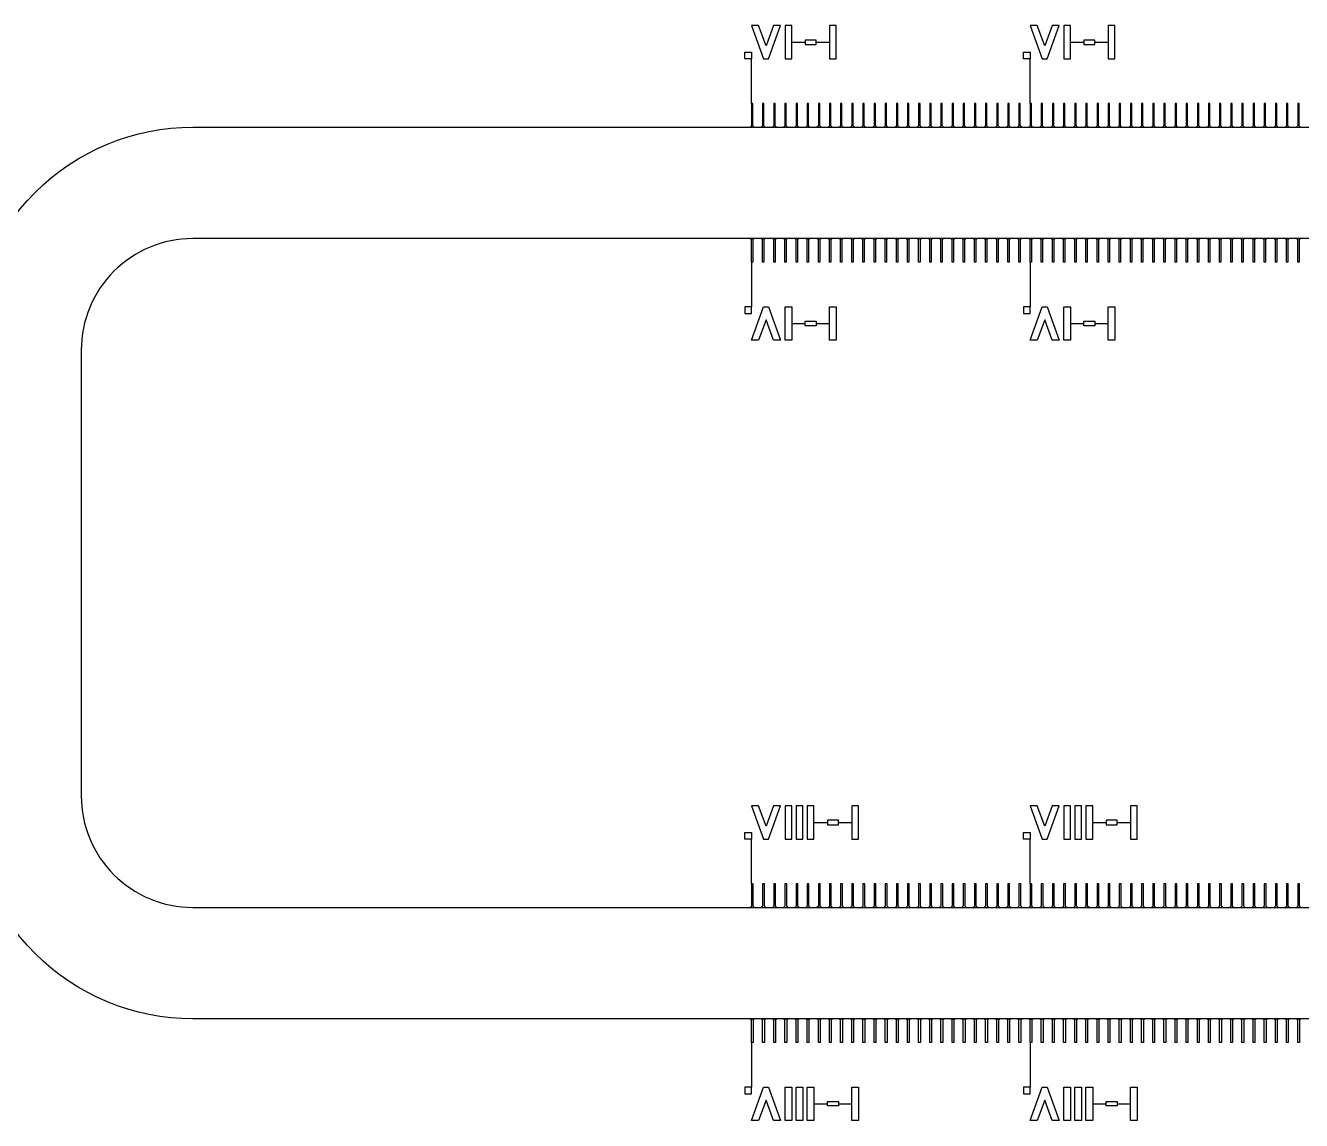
# Model space of a CAD drawing. Extents: x 135699 to 160699, y 112501 to 137501.
# Drawn here: x 145874 to 146446, y 124756 to 125247 of the extents above; entities that cross this region are included whole.
import ezdxf

# ---------------------------------------------------------------- set-up
doc = ezdxf.new("R2010")
doc.units = 13
doc.layers.add('0.6', color=7, linetype='Continuous', true_color=0x00f000)
doc.layers.add('Write', color=7, linetype='Continuous', true_color=0x839eaa)
doc.layers.add('0.8', color=30, linetype='Continuous')
doc.layers.add('Main', color=140, linetype='Continuous')

msp = doc.modelspace()

# ---------------------------------------------------------------- linework, layer by layer
for p, q in [((146217.73, 125239.41), (146223.73, 125239.41)), ((146228.73, 125239.41), (146234.73, 125239.41)), ((146342.73, 125239.41), (146348.73, 125239.41)), ((146353.73, 125239.41), (146359.73, 125239.41)), ((146199.68, 125211.91), (146199.68, 125231.91)), ((146324.68, 125211.91), (146324.68, 125231.91)), ((146199.68, 125140.71), (146199.68, 125120.71)), ((146324.68, 125140.71), (146324.68, 125120.71)), ((146217.73, 125113.21), (146223.73, 125113.21)), ((146228.73, 125113.21), (146234.73, 125113.21)), ((146342.73, 125113.21), (146348.73, 125113.21)), ((146353.73, 125113.21), (146359.73, 125113.21)), ((146227.73, 124889.41), (146233.73, 124889.41)), ((146238.73, 124889.41), (146244.73, 124889.41)), ((146352.73, 124889.41), (146358.73, 124889.41)), ((146363.73, 124889.41), (146369.73, 124889.41)), ((146199.68, 124861.91), (146199.68, 124881.91)), ((146324.68, 124861.91), (146324.68, 124881.91)), ((146199.68, 124790.71), (146199.68, 124770.71)), ((146324.68, 124790.71), (146324.68, 124770.71)), ((146227.73, 124763.21), (146233.73, 124763.21)), ((146238.73, 124763.21), (146244.73, 124763.21)), ((146352.73, 124763.21), (146358.73, 124763.21)), ((146363.73, 124763.21), (146369.73, 124763.21))]:
    msp.add_line(p, q)
at = {"layer": '0.6'}
for points in [[(146200.88, 125201.31), (146200.28, 125201.91), (146200.28, 125211.91), (146199.68, 125211.91), (146199.68, 125201.91), (146199.08, 125201.31)], [(146205.88, 125201.31), (146205.28, 125201.91), (146205.28, 125211.91), (146204.68, 125211.91), (146204.68, 125201.91), (146204.08, 125201.31)], [(146210.88, 125201.31), (146210.28, 125201.91), (146210.28, 125211.91), (146209.68, 125211.91), (146209.68, 125201.91), (146209.08, 125201.31)], [(146215.88, 125201.31), (146215.28, 125201.91), (146215.28, 125211.91), (146214.68, 125211.91), (146214.68, 125201.91), (146214.08, 125201.31)], [(146220.88, 125201.31), (146220.28, 125201.91), (146220.28, 125211.91), (146219.68, 125211.91), (146219.68, 125201.91), (146219.08, 125201.31)], [(146225.88, 125201.31), (146225.28, 125201.91), (146225.28, 125211.91), (146224.68, 125211.91), (146224.68, 125201.91), (146224.08, 125201.31)], [(146230.88, 125201.31), (146230.28, 125201.91), (146230.28, 125211.91), (146229.68, 125211.91), (146229.68, 125201.91), (146229.08, 125201.31)], [(146235.88, 125201.31), (146235.28, 125201.91), (146235.28, 125211.91), (146234.68, 125211.91), (146234.68, 125201.91), (146234.08, 125201.31)], [(146240.88, 125201.31), (146240.28, 125201.91), (146240.28, 125211.91), (146239.68, 125211.91), (146239.68, 125201.91), (146239.08, 125201.31)], [(146245.88, 125201.31), (146245.28, 125201.91), (146245.28, 125211.91), (146244.68, 125211.91), (146244.68, 125201.91), (146244.08, 125201.31)], [(146250.88, 125201.31), (146250.28, 125201.91), (146250.28, 125211.91), (146249.68, 125211.91), (146249.68, 125201.91), (146249.08, 125201.31)], [(146255.88, 125201.31), (146255.28, 125201.91), (146255.28, 125211.91), (146254.68, 125211.91), (146254.68, 125201.91), (146254.08, 125201.31)], [(146260.88, 125201.31), (146260.28, 125201.91), (146260.28, 125211.91), (146259.68, 125211.91), (146259.68, 125201.91), (146259.08, 125201.31)], [(146265.88, 125201.31), (146265.28, 125201.91), (146265.28, 125211.91), (146264.68, 125211.91), (146264.68, 125201.91), (146264.08, 125201.31)], [(146270.88, 125201.31), (146270.28, 125201.91), (146270.28, 125211.91), (146269.68, 125211.91), (146269.68, 125201.91), (146269.08, 125201.31)], [(146275.88, 125201.31), (146275.28, 125201.91), (146275.28, 125211.91), (146274.68, 125211.91), (146274.68, 125201.91), (146274.08, 125201.31)], [(146280.88, 125201.31), (146280.28, 125201.91), (146280.28, 125211.91), (146279.68, 125211.91), (146279.68, 125201.91), (146279.08, 125201.31)], [(146285.88, 125201.31), (146285.28, 125201.91), (146285.28, 125211.91), (146284.68, 125211.91), (146284.68, 125201.91), (146284.08, 125201.31)], [(146290.88, 125201.31), (146290.28, 125201.91), (146290.28, 125211.91), (146289.68, 125211.91), (146289.68, 125201.91), (146289.08, 125201.31)], [(146295.88, 125201.31), (146295.28, 125201.91), (146295.28, 125211.91), (146294.68, 125211.91), (146294.68, 125201.91), (146294.08, 125201.31)], [(146300.88, 125201.31), (146300.28, 125201.91), (146300.28, 125211.91), (146299.68, 125211.91), (146299.68, 125201.91), (146299.08, 125201.31)], [(146305.88, 125201.31), (146305.28, 125201.91), (146305.28, 125211.91), (146304.68, 125211.91), (146304.68, 125201.91), (146304.08, 125201.31)], [(146310.88, 125201.31), (146310.28, 125201.91), (146310.28, 125211.91), (146309.68, 125211.91), (146309.68, 125201.91), (146309.08, 125201.31)], [(146315.88, 125201.31), (146315.28, 125201.91), (146315.28, 125211.91), (146314.68, 125211.91), (146314.68, 125201.91), (146314.08, 125201.31)], [(146320.88, 125201.31), (146320.28, 125201.91), (146320.28, 125211.91), (146319.68, 125211.91), (146319.68, 125201.91), (146319.08, 125201.31)], [(146325.88, 125201.31), (146325.28, 125201.91), (146325.28, 125211.91), (146324.68, 125211.91), (146324.68, 125201.91), (146324.08, 125201.31)], [(146330.88, 125201.31), (146330.28, 125201.91), (146330.28, 125211.91), (146329.68, 125211.91), (146329.68, 125201.91), (146329.08, 125201.31)], [(146335.88, 125201.31), (146335.28, 125201.91), (146335.28, 125211.91), (146334.68, 125211.91), (146334.68, 125201.91), (146334.08, 125201.31)], [(146340.88, 125201.31), (146340.28, 125201.91), (146340.28, 125211.91), (146339.68, 125211.91), (146339.68, 125201.91), (146339.08, 125201.31)], [(146345.88, 125201.31), (146345.28, 125201.91), (146345.28, 125211.91), (146344.68, 125211.91), (146344.68, 125201.91), (146344.08, 125201.31)], [(146350.88, 125201.31), (146350.28, 125201.91), (146350.28, 125211.91), (146349.68, 125211.91), (146349.68, 125201.91), (146349.08, 125201.31)], [(146355.88, 125201.31), (146355.28, 125201.91), (146355.28, 125211.91), (146354.68, 125211.91), (146354.68, 125201.91), (146354.08, 125201.31)], [(146360.88, 125201.31), (146360.28, 125201.91), (146360.28, 125211.91), (146359.68, 125211.91), (146359.68, 125201.91), (146359.08, 125201.31)], [(146365.88, 125201.31), (146365.28, 125201.91), (146365.28, 125211.91), (146364.68, 125211.91), (146364.68, 125201.91), (146364.08, 125201.31)], [(146370.88, 125201.31), (146370.28, 125201.91), (146370.28, 125211.91), (146369.68, 125211.91), (146369.68, 125201.91), (146369.08, 125201.31)], [(146375.88, 125201.31), (146375.28, 125201.91), (146375.28, 125211.91), (146374.68, 125211.91), (146374.68, 125201.91), (146374.08, 125201.31)], [(146380.88, 125201.31), (146380.28, 125201.91), (146380.28, 125211.91), (146379.68, 125211.91), (146379.68, 125201.91), (146379.08, 125201.31)], [(146385.88, 125201.31), (146385.28, 125201.91), (146385.28, 125211.91), (146384.68, 125211.91), (146384.68, 125201.91), (146384.08, 125201.31)], [(146390.88, 125201.31), (146390.28, 125201.91), (146390.28, 125211.91), (146389.68, 125211.91), (146389.68, 125201.91), (146389.08, 125201.31)], [(146395.88, 125201.31), (146395.28, 125201.91), (146395.28, 125211.91), (146394.68, 125211.91), (146394.68, 125201.91), (146394.08, 125201.31)], [(146400.88, 125201.31), (146400.28, 125201.91), (146400.28, 125211.91), (146399.68, 125211.91), (146399.68, 125201.91), (146399.08, 125201.31)], [(146405.88, 125201.31), (146405.28, 125201.91), (146405.28, 125211.91), (146404.68, 125211.91), (146404.68, 125201.91), (146404.08, 125201.31)], [(146410.88, 125201.31), (146410.28, 125201.91), (146410.28, 125211.91), (146409.68, 125211.91), (146409.68, 125201.91), (146409.08, 125201.31)], [(146415.88, 125201.31), (146415.28, 125201.91), (146415.28, 125211.91), (146414.68, 125211.91), (146414.68, 125201.91), (146414.08, 125201.31)], [(146420.88, 125201.31), (146420.28, 125201.91), (146420.28, 125211.91), (146419.68, 125211.91), (146419.68, 125201.91), (146419.08, 125201.31)], [(146425.88, 125201.31), (146425.28, 125201.91), (146425.28, 125211.91), (146424.68, 125211.91), (146424.68, 125201.91), (146424.08, 125201.31)], [(146430.88, 125201.31), (146430.28, 125201.91), (146430.28, 125211.91), (146429.68, 125211.91), (146429.68, 125201.91), (146429.08, 125201.31)], [(146435.88, 125201.31), (146435.28, 125201.91), (146435.28, 125211.91), (146434.68, 125211.91), (146434.68, 125201.91), (146434.08, 125201.31)], [(146440.88, 125201.31), (146440.28, 125201.91), (146440.28, 125211.91), (146439.68, 125211.91), (146439.68, 125201.91), (146439.08, 125201.31)], [(146445.88, 125201.31), (146445.28, 125201.91), (146445.28, 125211.91), (146444.68, 125211.91), (146444.68, 125201.91), (146444.08, 125201.31)], [(146200.88, 125151.31), (146200.28, 125150.71), (146200.28, 125140.71), (146199.68, 125140.71), (146199.68, 125150.71), (146199.08, 125151.31)], [(146205.88, 125151.31), (146205.28, 125150.71), (146205.28, 125140.71), (146204.68, 125140.71), (146204.68, 125150.71), (146204.08, 125151.31)], [(146210.88, 125151.31), (146210.28, 125150.71), (146210.28, 125140.71), (146209.68, 125140.71), (146209.68, 125150.71), (146209.08, 125151.31)], [(146215.88, 125151.31), (146215.28, 125150.71), (146215.28, 125140.71), (146214.68, 125140.71), (146214.68, 125150.71), (146214.08, 125151.31)], [(146220.88, 125151.31), (146220.28, 125150.71), (146220.28, 125140.71), (146219.68, 125140.71), (146219.68, 125150.71), (146219.08, 125151.31)], [(146225.88, 125151.31), (146225.28, 125150.71), (146225.28, 125140.71), (146224.68, 125140.71), (146224.68, 125150.71), (146224.08, 125151.31)], [(146230.88, 125151.31), (146230.28, 125150.71), (146230.28, 125140.71), (146229.68, 125140.71), (146229.68, 125150.71), (146229.08, 125151.31)], [(146235.88, 125151.31), (146235.28, 125150.71), (146235.28, 125140.71), (146234.68, 125140.71), (146234.68, 125150.71), (146234.08, 125151.31)], [(146240.88, 125151.31), (146240.28, 125150.71), (146240.28, 125140.71), (146239.68, 125140.71), (146239.68, 125150.71), (146239.08, 125151.31)], [(146245.88, 125151.31), (146245.28, 125150.71), (146245.28, 125140.71), (146244.68, 125140.71), (146244.68, 125150.71), (146244.08, 125151.31)], [(146250.88, 125151.31), (146250.28, 125150.71), (146250.28, 125140.71), (146249.68, 125140.71), (146249.68, 125150.71), (146249.08, 125151.31)], [(146255.88, 125151.31), (146255.28, 125150.71), (146255.28, 125140.71), (146254.68, 125140.71), (146254.68, 125150.71), (146254.08, 125151.31)], [(146260.88, 125151.31), (146260.28, 125150.71), (146260.28, 125140.71), (146259.68, 125140.71), (146259.68, 125150.71), (146259.08, 125151.31)], [(146265.88, 125151.31), (146265.28, 125150.71), (146265.28, 125140.71), (146264.68, 125140.71), (146264.68, 125150.71), (146264.08, 125151.31)], [(146270.88, 125151.31), (146270.28, 125150.71), (146270.28, 125140.71), (146269.68, 125140.71), (146269.68, 125150.71), (146269.08, 125151.31)], [(146275.88, 125151.31), (146275.28, 125150.71), (146275.28, 125140.71), (146274.68, 125140.71), (146274.68, 125150.71), (146274.08, 125151.31)], [(146280.88, 125151.31), (146280.28, 125150.71), (146280.28, 125140.71), (146279.68, 125140.71), (146279.68, 125150.71), (146279.08, 125151.31)], [(146285.88, 125151.31), (146285.28, 125150.71), (146285.28, 125140.71), (146284.68, 125140.71), (146284.68, 125150.71), (146284.08, 125151.31)], [(146290.88, 125151.31), (146290.28, 125150.71), (146290.28, 125140.71), (146289.68, 125140.71), (146289.68, 125150.71), (146289.08, 125151.31)], [(146295.88, 125151.31), (146295.28, 125150.71), (146295.28, 125140.71), (146294.68, 125140.71), (146294.68, 125150.71), (146294.08, 125151.31)], [(146300.88, 125151.31), (146300.28, 125150.71), (146300.28, 125140.71), (146299.68, 125140.71), (146299.68, 125150.71), (146299.08, 125151.31)], [(146305.88, 125151.31), (146305.28, 125150.71), (146305.28, 125140.71), (146304.68, 125140.71), (146304.68, 125150.71), (146304.08, 125151.31)], [(146310.88, 125151.31), (146310.28, 125150.71), (146310.28, 125140.71), (146309.68, 125140.71), (146309.68, 125150.71), (146309.08, 125151.31)], [(146315.88, 125151.31), (146315.28, 125150.71), (146315.28, 125140.71), (146314.68, 125140.71), (146314.68, 125150.71), (146314.08, 125151.31)], [(146320.88, 125151.31), (146320.28, 125150.71), (146320.28, 125140.71), (146319.68, 125140.71), (146319.68, 125150.71), (146319.08, 125151.31)], [(146325.88, 125151.31), (146325.28, 125150.71), (146325.28, 125140.71), (146324.68, 125140.71), (146324.68, 125150.71), (146324.08, 125151.31)], [(146330.88, 125151.31), (146330.28, 125150.71), (146330.28, 125140.71), (146329.68, 125140.71), (146329.68, 125150.71), (146329.08, 125151.31)], [(146335.88, 125151.31), (146335.28, 125150.71), (146335.28, 125140.71), (146334.68, 125140.71), (146334.68, 125150.71), (146334.08, 125151.31)], [(146340.88, 125151.31), (146340.28, 125150.71), (146340.28, 125140.71), (146339.68, 125140.71), (146339.68, 125150.71), (146339.08, 125151.31)], [(146345.88, 125151.31), (146345.28, 125150.71), (146345.28, 125140.71), (146344.68, 125140.71), (146344.68, 125150.71), (146344.08, 125151.31)], [(146350.88, 125151.31), (146350.28, 125150.71), (146350.28, 125140.71), (146349.68, 125140.71), (146349.68, 125150.71), (146349.08, 125151.31)], [(146355.88, 125151.31), (146355.28, 125150.71), (146355.28, 125140.71), (146354.68, 125140.71), (146354.68, 125150.71), (146354.08, 125151.31)], [(146360.88, 125151.31), (146360.28, 125150.71), (146360.28, 125140.71), (146359.68, 125140.71), (146359.68, 125150.71), (146359.08, 125151.31)], [(146365.88, 125151.31), (146365.28, 125150.71), (146365.28, 125140.71), (146364.68, 125140.71), (146364.68, 125150.71), (146364.08, 125151.31)], [(146370.88, 125151.31), (146370.28, 125150.71), (146370.28, 125140.71), (146369.68, 125140.71), (146369.68, 125150.71), (146369.08, 125151.31)], [(146375.88, 125151.31), (146375.28, 125150.71), (146375.28, 125140.71), (146374.68, 125140.71), (146374.68, 125150.71), (146374.08, 125151.31)], [(146380.88, 125151.31), (146380.28, 125150.71), (146380.28, 125140.71), (146379.68, 125140.71), (146379.68, 125150.71), (146379.08, 125151.31)], [(146385.88, 125151.31), (146385.28, 125150.71), (146385.28, 125140.71), (146384.68, 125140.71), (146384.68, 125150.71), (146384.08, 125151.31)], [(146390.88, 125151.31), (146390.28, 125150.71), (146390.28, 125140.71), (146389.68, 125140.71), (146389.68, 125150.71), (146389.08, 125151.31)], [(146395.88, 125151.31), (146395.28, 125150.71), (146395.28, 125140.71), (146394.68, 125140.71), (146394.68, 125150.71), (146394.08, 125151.31)], [(146400.88, 125151.31), (146400.28, 125150.71), (146400.28, 125140.71), (146399.68, 125140.71), (146399.68, 125150.71), (146399.08, 125151.31)], [(146405.88, 125151.31), (146405.28, 125150.71), (146405.28, 125140.71), (146404.68, 125140.71), (146404.68, 125150.71), (146404.08, 125151.31)], [(146410.88, 125151.31), (146410.28, 125150.71), (146410.28, 125140.71), (146409.68, 125140.71), (146409.68, 125150.71), (146409.08, 125151.31)], [(146415.88, 125151.31), (146415.28, 125150.71), (146415.28, 125140.71), (146414.68, 125140.71), (146414.68, 125150.71), (146414.08, 125151.31)], [(146420.88, 125151.31), (146420.28, 125150.71), (146420.28, 125140.71), (146419.68, 125140.71), (146419.68, 125150.71), (146419.08, 125151.31)], [(146425.88, 125151.31), (146425.28, 125150.71), (146425.28, 125140.71), (146424.68, 125140.71), (146424.68, 125150.71), (146424.08, 125151.31)], [(146430.88, 125151.31), (146430.28, 125150.71), (146430.28, 125140.71), (146429.68, 125140.71), (146429.68, 125150.71), (146429.08, 125151.31)], [(146435.88, 125151.31), (146435.28, 125150.71), (146435.28, 125140.71), (146434.68, 125140.71), (146434.68, 125150.71), (146434.08, 125151.31)], [(146440.88, 125151.31), (146440.28, 125150.71), (146440.28, 125140.71), (146439.68, 125140.71), (146439.68, 125150.71), (146439.08, 125151.31)], [(146445.88, 125151.31), (146445.28, 125150.71), (146445.28, 125140.71), (146444.68, 125140.71), (146444.68, 125150.71), (146444.08, 125151.31)]]:
    msp.add_lwpolyline(points, close=True, dxfattribs=at)
at = {"layer": '0.8'}
for points in [[(146201.08, 124851.31), (146200.48, 124851.91), (146200.48, 124861.91), (146199.68, 124861.91), (146199.68, 124851.91), (146199.08, 124851.31)], [(146206.08, 124851.31), (146205.48, 124851.91), (146205.48, 124861.91), (146204.68, 124861.91), (146204.68, 124851.91), (146204.08, 124851.31)], [(146211.08, 124851.31), (146210.48, 124851.91), (146210.48, 124861.91), (146209.68, 124861.91), (146209.68, 124851.91), (146209.08, 124851.31)], [(146216.08, 124851.31), (146215.48, 124851.91), (146215.48, 124861.91), (146214.68, 124861.91), (146214.68, 124851.91), (146214.08, 124851.31)], [(146221.08, 124851.31), (146220.48, 124851.91), (146220.48, 124861.91), (146219.68, 124861.91), (146219.68, 124851.91), (146219.08, 124851.31)], [(146226.08, 124851.31), (146225.48, 124851.91), (146225.48, 124861.91), (146224.68, 124861.91), (146224.68, 124851.91), (146224.08, 124851.31)], [(146231.08, 124851.31), (146230.48, 124851.91), (146230.48, 124861.91), (146229.68, 124861.91), (146229.68, 124851.91), (146229.08, 124851.31)], [(146236.08, 124851.31), (146235.48, 124851.91), (146235.48, 124861.91), (146234.68, 124861.91), (146234.68, 124851.91), (146234.08, 124851.31)], [(146241.08, 124851.31), (146240.48, 124851.91), (146240.48, 124861.91), (146239.68, 124861.91), (146239.68, 124851.91), (146239.08, 124851.31)], [(146246.08, 124851.31), (146245.48, 124851.91), (146245.48, 124861.91), (146244.68, 124861.91), (146244.68, 124851.91), (146244.08, 124851.31)], [(146251.08, 124851.31), (146250.48, 124851.91), (146250.48, 124861.91), (146249.68, 124861.91), (146249.68, 124851.91), (146249.08, 124851.31)], [(146256.08, 124851.31), (146255.48, 124851.91), (146255.48, 124861.91), (146254.68, 124861.91), (146254.68, 124851.91), (146254.08, 124851.31)], [(146261.08, 124851.31), (146260.48, 124851.91), (146260.48, 124861.91), (146259.68, 124861.91), (146259.68, 124851.91), (146259.08, 124851.31)], [(146266.08, 124851.31), (146265.48, 124851.91), (146265.48, 124861.91), (146264.68, 124861.91), (146264.68, 124851.91), (146264.08, 124851.31)], [(146271.08, 124851.31), (146270.48, 124851.91), (146270.48, 124861.91), (146269.68, 124861.91), (146269.68, 124851.91), (146269.08, 124851.31)], [(146276.08, 124851.31), (146275.48, 124851.91), (146275.48, 124861.91), (146274.68, 124861.91), (146274.68, 124851.91), (146274.08, 124851.31)], [(146281.08, 124851.31), (146280.48, 124851.91), (146280.48, 124861.91), (146279.68, 124861.91), (146279.68, 124851.91), (146279.08, 124851.31)], [(146286.08, 124851.31), (146285.48, 124851.91), (146285.48, 124861.91), (146284.68, 124861.91), (146284.68, 124851.91), (146284.08, 124851.31)], [(146291.08, 124851.31), (146290.48, 124851.91), (146290.48, 124861.91), (146289.68, 124861.91), (146289.68, 124851.91), (146289.08, 124851.31)], [(146296.08, 124851.31), (146295.48, 124851.91), (146295.48, 124861.91), (146294.68, 124861.91), (146294.68, 124851.91), (146294.08, 124851.31)], [(146301.08, 124851.31), (146300.48, 124851.91), (146300.48, 124861.91), (146299.68, 124861.91), (146299.68, 124851.91), (146299.08, 124851.31)], [(146306.08, 124851.31), (146305.48, 124851.91), (146305.48, 124861.91), (146304.68, 124861.91), (146304.68, 124851.91), (146304.08, 124851.31)], [(146311.08, 124851.31), (146310.48, 124851.91), (146310.48, 124861.91), (146309.68, 124861.91), (146309.68, 124851.91), (146309.08, 124851.31)], [(146316.08, 124851.31), (146315.48, 124851.91), (146315.48, 124861.91), (146314.68, 124861.91), (146314.68, 124851.91), (146314.08, 124851.31)], [(146321.08, 124851.31), (146320.48, 124851.91), (146320.48, 124861.91), (146319.68, 124861.91), (146319.68, 124851.91), (146319.08, 124851.31)], [(146326.08, 124851.31), (146325.48, 124851.91), (146325.48, 124861.91), (146324.68, 124861.91), (146324.68, 124851.91), (146324.08, 124851.31)], [(146331.08, 124851.31), (146330.48, 124851.91), (146330.48, 124861.91), (146329.68, 124861.91), (146329.68, 124851.91), (146329.08, 124851.31)], [(146336.08, 124851.31), (146335.48, 124851.91), (146335.48, 124861.91), (146334.68, 124861.91), (146334.68, 124851.91), (146334.08, 124851.31)], [(146341.08, 124851.31), (146340.48, 124851.91), (146340.48, 124861.91), (146339.68, 124861.91), (146339.68, 124851.91), (146339.08, 124851.31)], [(146346.08, 124851.31), (146345.48, 124851.91), (146345.48, 124861.91), (146344.68, 124861.91), (146344.68, 124851.91), (146344.08, 124851.31)], [(146351.08, 124851.31), (146350.48, 124851.91), (146350.48, 124861.91), (146349.68, 124861.91), (146349.68, 124851.91), (146349.08, 124851.31)], [(146356.08, 124851.31), (146355.48, 124851.91), (146355.48, 124861.91), (146354.68, 124861.91), (146354.68, 124851.91), (146354.08, 124851.31)], [(146361.08, 124851.31), (146360.48, 124851.91), (146360.48, 124861.91), (146359.68, 124861.91), (146359.68, 124851.91), (146359.08, 124851.31)], [(146366.08, 124851.31), (146365.48, 124851.91), (146365.48, 124861.91), (146364.68, 124861.91), (146364.68, 124851.91), (146364.08, 124851.31)], [(146371.08, 124851.31), (146370.48, 124851.91), (146370.48, 124861.91), (146369.68, 124861.91), (146369.68, 124851.91), (146369.08, 124851.31)], [(146376.08, 124851.31), (146375.48, 124851.91), (146375.48, 124861.91), (146374.68, 124861.91), (146374.68, 124851.91), (146374.08, 124851.31)], [(146381.08, 124851.31), (146380.48, 124851.91), (146380.48, 124861.91), (146379.68, 124861.91), (146379.68, 124851.91), (146379.08, 124851.31)], [(146386.08, 124851.31), (146385.48, 124851.91), (146385.48, 124861.91), (146384.68, 124861.91), (146384.68, 124851.91), (146384.08, 124851.31)], [(146391.08, 124851.31), (146390.48, 124851.91), (146390.48, 124861.91), (146389.68, 124861.91), (146389.68, 124851.91), (146389.08, 124851.31)], [(146396.08, 124851.31), (146395.48, 124851.91), (146395.48, 124861.91), (146394.68, 124861.91), (146394.68, 124851.91), (146394.08, 124851.31)], [(146401.08, 124851.31), (146400.48, 124851.91), (146400.48, 124861.91), (146399.68, 124861.91), (146399.68, 124851.91), (146399.08, 124851.31)], [(146406.08, 124851.31), (146405.48, 124851.91), (146405.48, 124861.91), (146404.68, 124861.91), (146404.68, 124851.91), (146404.08, 124851.31)], [(146411.08, 124851.31), (146410.48, 124851.91), (146410.48, 124861.91), (146409.68, 124861.91), (146409.68, 124851.91), (146409.08, 124851.31)], [(146416.08, 124851.31), (146415.48, 124851.91), (146415.48, 124861.91), (146414.68, 124861.91), (146414.68, 124851.91), (146414.08, 124851.31)], [(146421.08, 124851.31), (146420.48, 124851.91), (146420.48, 124861.91), (146419.68, 124861.91), (146419.68, 124851.91), (146419.08, 124851.31)], [(146426.08, 124851.31), (146425.48, 124851.91), (146425.48, 124861.91), (146424.68, 124861.91), (146424.68, 124851.91), (146424.08, 124851.31)], [(146431.08, 124851.31), (146430.48, 124851.91), (146430.48, 124861.91), (146429.68, 124861.91), (146429.68, 124851.91), (146429.08, 124851.31)], [(146436.08, 124851.31), (146435.48, 124851.91), (146435.48, 124861.91), (146434.68, 124861.91), (146434.68, 124851.91), (146434.08, 124851.31)], [(146441.08, 124851.31), (146440.48, 124851.91), (146440.48, 124861.91), (146439.68, 124861.91), (146439.68, 124851.91), (146439.08, 124851.31)], [(146446.08, 124851.31), (146445.48, 124851.91), (146445.48, 124861.91), (146444.68, 124861.91), (146444.68, 124851.91), (146444.08, 124851.31)], [(146201.08, 124801.31), (146200.48, 124800.71), (146200.48, 124790.71), (146199.68, 124790.71), (146199.68, 124800.71), (146199.08, 124801.31)], [(146206.08, 124801.31), (146205.48, 124800.71), (146205.48, 124790.71), (146204.68, 124790.71), (146204.68, 124800.71), (146204.08, 124801.31)], [(146211.08, 124801.31), (146210.48, 124800.71), (146210.48, 124790.71), (146209.68, 124790.71), (146209.68, 124800.71), (146209.08, 124801.31)], [(146216.08, 124801.31), (146215.48, 124800.71), (146215.48, 124790.71), (146214.68, 124790.71), (146214.68, 124800.71), (146214.08, 124801.31)], [(146221.08, 124801.31), (146220.48, 124800.71), (146220.48, 124790.71), (146219.68, 124790.71), (146219.68, 124800.71), (146219.08, 124801.31)], [(146226.08, 124801.31), (146225.48, 124800.71), (146225.48, 124790.71), (146224.68, 124790.71), (146224.68, 124800.71), (146224.08, 124801.31)], [(146231.08, 124801.31), (146230.48, 124800.71), (146230.48, 124790.71), (146229.68, 124790.71), (146229.68, 124800.71), (146229.08, 124801.31)], [(146236.08, 124801.31), (146235.48, 124800.71), (146235.48, 124790.71), (146234.68, 124790.71), (146234.68, 124800.71), (146234.08, 124801.31)], [(146241.08, 124801.31), (146240.48, 124800.71), (146240.48, 124790.71), (146239.68, 124790.71), (146239.68, 124800.71), (146239.08, 124801.31)], [(146246.08, 124801.31), (146245.48, 124800.71), (146245.48, 124790.71), (146244.68, 124790.71), (146244.68, 124800.71), (146244.08, 124801.31)], [(146251.08, 124801.31), (146250.48, 124800.71), (146250.48, 124790.71), (146249.68, 124790.71), (146249.68, 124800.71), (146249.08, 124801.31)], [(146256.08, 124801.31), (146255.48, 124800.71), (146255.48, 124790.71), (146254.68, 124790.71), (146254.68, 124800.71), (146254.08, 124801.31)], [(146261.08, 124801.31), (146260.48, 124800.71), (146260.48, 124790.71), (146259.68, 124790.71), (146259.68, 124800.71), (146259.08, 124801.31)], [(146266.08, 124801.31), (146265.48, 124800.71), (146265.48, 124790.71), (146264.68, 124790.71), (146264.68, 124800.71), (146264.08, 124801.31)], [(146271.08, 124801.31), (146270.48, 124800.71), (146270.48, 124790.71), (146269.68, 124790.71), (146269.68, 124800.71), (146269.08, 124801.31)], [(146276.08, 124801.31), (146275.48, 124800.71), (146275.48, 124790.71), (146274.68, 124790.71), (146274.68, 124800.71), (146274.08, 124801.31)], [(146281.08, 124801.31), (146280.48, 124800.71), (146280.48, 124790.71), (146279.68, 124790.71), (146279.68, 124800.71), (146279.08, 124801.31)], [(146286.08, 124801.31), (146285.48, 124800.71), (146285.48, 124790.71), (146284.68, 124790.71), (146284.68, 124800.71), (146284.08, 124801.31)], [(146291.08, 124801.31), (146290.48, 124800.71), (146290.48, 124790.71), (146289.68, 124790.71), (146289.68, 124800.71), (146289.08, 124801.31)], [(146296.08, 124801.31), (146295.48, 124800.71), (146295.48, 124790.71), (146294.68, 124790.71), (146294.68, 124800.71), (146294.08, 124801.31)], [(146301.08, 124801.31), (146300.48, 124800.71), (146300.48, 124790.71), (146299.68, 124790.71), (146299.68, 124800.71), (146299.08, 124801.31)], [(146306.08, 124801.31), (146305.48, 124800.71), (146305.48, 124790.71), (146304.68, 124790.71), (146304.68, 124800.71), (146304.08, 124801.31)], [(146311.08, 124801.31), (146310.48, 124800.71), (146310.48, 124790.71), (146309.68, 124790.71), (146309.68, 124800.71), (146309.08, 124801.31)], [(146316.08, 124801.31), (146315.48, 124800.71), (146315.48, 124790.71), (146314.68, 124790.71), (146314.68, 124800.71), (146314.08, 124801.31)], [(146321.08, 124801.31), (146320.48, 124800.71), (146320.48, 124790.71), (146319.68, 124790.71), (146319.68, 124800.71), (146319.08, 124801.31)], [(146326.08, 124801.31), (146325.48, 124800.71), (146325.48, 124790.71), (146324.68, 124790.71), (146324.68, 124800.71), (146324.08, 124801.31)], [(146331.08, 124801.31), (146330.48, 124800.71), (146330.48, 124790.71), (146329.68, 124790.71), (146329.68, 124800.71), (146329.08, 124801.31)], [(146336.08, 124801.31), (146335.48, 124800.71), (146335.48, 124790.71), (146334.68, 124790.71), (146334.68, 124800.71), (146334.08, 124801.31)], [(146341.08, 124801.31), (146340.48, 124800.71), (146340.48, 124790.71), (146339.68, 124790.71), (146339.68, 124800.71), (146339.08, 124801.31)], [(146346.08, 124801.31), (146345.48, 124800.71), (146345.48, 124790.71), (146344.68, 124790.71), (146344.68, 124800.71), (146344.08, 124801.31)], [(146351.08, 124801.31), (146350.48, 124800.71), (146350.48, 124790.71), (146349.68, 124790.71), (146349.68, 124800.71), (146349.08, 124801.31)], [(146356.08, 124801.31), (146355.48, 124800.71), (146355.48, 124790.71), (146354.68, 124790.71), (146354.68, 124800.71), (146354.08, 124801.31)], [(146361.08, 124801.31), (146360.48, 124800.71), (146360.48, 124790.71), (146359.68, 124790.71), (146359.68, 124800.71), (146359.08, 124801.31)], [(146366.08, 124801.31), (146365.48, 124800.71), (146365.48, 124790.71), (146364.68, 124790.71), (146364.68, 124800.71), (146364.08, 124801.31)], [(146371.08, 124801.31), (146370.48, 124800.71), (146370.48, 124790.71), (146369.68, 124790.71), (146369.68, 124800.71), (146369.08, 124801.31)], [(146376.08, 124801.31), (146375.48, 124800.71), (146375.48, 124790.71), (146374.68, 124790.71), (146374.68, 124800.71), (146374.08, 124801.31)], [(146381.08, 124801.31), (146380.48, 124800.71), (146380.48, 124790.71), (146379.68, 124790.71), (146379.68, 124800.71), (146379.08, 124801.31)], [(146386.08, 124801.31), (146385.48, 124800.71), (146385.48, 124790.71), (146384.68, 124790.71), (146384.68, 124800.71), (146384.08, 124801.31)], [(146391.08, 124801.31), (146390.48, 124800.71), (146390.48, 124790.71), (146389.68, 124790.71), (146389.68, 124800.71), (146389.08, 124801.31)], [(146396.08, 124801.31), (146395.48, 124800.71), (146395.48, 124790.71), (146394.68, 124790.71), (146394.68, 124800.71), (146394.08, 124801.31)], [(146401.08, 124801.31), (146400.48, 124800.71), (146400.48, 124790.71), (146399.68, 124790.71), (146399.68, 124800.71), (146399.08, 124801.31)], [(146406.08, 124801.31), (146405.48, 124800.71), (146405.48, 124790.71), (146404.68, 124790.71), (146404.68, 124800.71), (146404.08, 124801.31)], [(146411.08, 124801.31), (146410.48, 124800.71), (146410.48, 124790.71), (146409.68, 124790.71), (146409.68, 124800.71), (146409.08, 124801.31)], [(146416.08, 124801.31), (146415.48, 124800.71), (146415.48, 124790.71), (146414.68, 124790.71), (146414.68, 124800.71), (146414.08, 124801.31)], [(146421.08, 124801.31), (146420.48, 124800.71), (146420.48, 124790.71), (146419.68, 124790.71), (146419.68, 124800.71), (146419.08, 124801.31)], [(146426.08, 124801.31), (146425.48, 124800.71), (146425.48, 124790.71), (146424.68, 124790.71), (146424.68, 124800.71), (146424.08, 124801.31)], [(146431.08, 124801.31), (146430.48, 124800.71), (146430.48, 124790.71), (146429.68, 124790.71), (146429.68, 124800.71), (146429.08, 124801.31)], [(146436.08, 124801.31), (146435.48, 124800.71), (146435.48, 124790.71), (146434.68, 124790.71), (146434.68, 124800.71), (146434.08, 124801.31)], [(146441.08, 124801.31), (146440.48, 124800.71), (146440.48, 124790.71), (146439.68, 124790.71), (146439.68, 124800.71), (146439.08, 124801.31)], [(146446.08, 124801.31), (146445.48, 124800.71), (146445.48, 124790.71), (146444.68, 124790.71), (146444.68, 124800.71), (146444.08, 124801.31)]]:
    msp.add_lwpolyline(points, close=True, dxfattribs=at)
at = {"layer": 'Main'}
for points in [[(150449.08, 125201.31, -0.414214), (150549.08, 125101.31), (150549.08, 124901.31, -0.414214), (150449.08, 124801.31), (145949.08, 124801.31, -0.414214), (145849.08, 124901.31), (145849.08, 125101.31, -0.414214), (145949.08, 125201.31)], [(150449.08, 125151.31), (145949.08, 125151.31, 0.414214), (145899.08, 125101.31), (145899.08, 124901.31, 0.414214), (145949.08, 124851.31), (150449.08, 124851.31, 0.414214), (150499.08, 124901.31), (150499.08, 125101.31, 0.414214)]]:
    msp.add_lwpolyline(points, format="xyb", close=True, dxfattribs=at)
at = {"layer": 'Write'}
for points in [[(146206.21, 125237.76), (146202.87, 125246.91), (146199.68, 125246.91), (146205.14, 125231.91), (146207.27, 125231.91), (146212.73, 125246.91), (146209.54, 125246.91)], [(146217.73, 125231.91), (146217.73, 125246.91), (146214.73, 125246.91), (146214.73, 125231.91)], [(146237.73, 125231.91), (146237.73, 125246.91), (146234.73, 125246.91), (146234.73, 125231.91)], [(146331.21, 125237.76), (146327.87, 125246.91), (146324.68, 125246.91), (146330.14, 125231.91), (146332.27, 125231.91), (146337.73, 125246.91), (146334.54, 125246.91)], [(146342.73, 125231.91), (146342.73, 125246.91), (146339.73, 125246.91), (146339.73, 125231.91)], [(146362.73, 125231.91), (146362.73, 125246.91), (146359.73, 125246.91), (146359.73, 125231.91)], [(146228.73, 125238.41), (146228.73, 125240.41), (146223.73, 125240.41), (146223.73, 125238.41)], [(146353.73, 125238.41), (146353.73, 125240.41), (146348.73, 125240.41), (146348.73, 125238.41)], [(146196.68, 125231.91), (146196.68, 125234.91), (146199.68, 125234.91), (146199.68, 125231.91)], [(146321.68, 125231.91), (146321.68, 125234.91), (146324.68, 125234.91), (146324.68, 125231.91)], [(146196.68, 125120.71), (146196.68, 125117.71), (146199.68, 125117.71), (146199.68, 125120.71)], [(146206.21, 125114.86), (146202.87, 125105.71), (146199.68, 125105.71), (146205.14, 125120.71), (146207.27, 125120.71), (146212.73, 125105.71), (146209.54, 125105.71)], [(146217.73, 125120.71), (146217.73, 125105.71), (146214.73, 125105.71), (146214.73, 125120.71)], [(146237.73, 125120.71), (146237.73, 125105.71), (146234.73, 125105.71), (146234.73, 125120.71)], [(146321.68, 125120.71), (146321.68, 125117.71), (146324.68, 125117.71), (146324.68, 125120.71)], [(146331.21, 125114.86), (146327.87, 125105.71), (146324.68, 125105.71), (146330.14, 125120.71), (146332.27, 125120.71), (146337.73, 125105.71), (146334.54, 125105.71)], [(146342.73, 125120.71), (146342.73, 125105.71), (146339.73, 125105.71), (146339.73, 125120.71)], [(146362.73, 125120.71), (146362.73, 125105.71), (146359.73, 125105.71), (146359.73, 125120.71)], [(146228.73, 125114.21), (146228.73, 125112.21), (146223.73, 125112.21), (146223.73, 125114.21)], [(146353.73, 125114.21), (146353.73, 125112.21), (146348.73, 125112.21), (146348.73, 125114.21)], [(146206.21, 124887.76), (146202.87, 124896.91), (146199.68, 124896.91), (146205.14, 124881.91), (146207.27, 124881.91), (146212.73, 124896.91), (146209.54, 124896.91)], [(146217.73, 124881.91), (146217.73, 124896.91), (146214.73, 124896.91), (146214.73, 124881.91)], [(146222.73, 124881.91), (146222.73, 124896.91), (146219.73, 124896.91), (146219.73, 124881.91)], [(146227.73, 124881.91), (146227.73, 124896.91), (146224.73, 124896.91), (146224.73, 124881.91)], [(146247.73, 124881.91), (146247.73, 124896.91), (146244.73, 124896.91), (146244.73, 124881.91)], [(146331.21, 124887.76), (146327.87, 124896.91), (146324.68, 124896.91), (146330.14, 124881.91), (146332.27, 124881.91), (146337.73, 124896.91), (146334.54, 124896.91)], [(146342.73, 124881.91), (146342.73, 124896.91), (146339.73, 124896.91), (146339.73, 124881.91)], [(146347.73, 124881.91), (146347.73, 124896.91), (146344.73, 124896.91), (146344.73, 124881.91)], [(146352.73, 124881.91), (146352.73, 124896.91), (146349.73, 124896.91), (146349.73, 124881.91)], [(146372.73, 124881.91), (146372.73, 124896.91), (146369.73, 124896.91), (146369.73, 124881.91)], [(146238.73, 124888.41), (146238.73, 124890.41), (146233.73, 124890.41), (146233.73, 124888.41)], [(146363.73, 124888.41), (146363.73, 124890.41), (146358.73, 124890.41), (146358.73, 124888.41)], [(146196.68, 124881.91), (146196.68, 124884.91), (146199.68, 124884.91), (146199.68, 124881.91)], [(146321.68, 124881.91), (146321.68, 124884.91), (146324.68, 124884.91), (146324.68, 124881.91)], [(146196.68, 124770.71), (146196.68, 124767.71), (146199.68, 124767.71), (146199.68, 124770.71)], [(146206.21, 124764.86), (146202.87, 124755.71), (146199.68, 124755.71), (146205.14, 124770.71), (146207.27, 124770.71), (146212.73, 124755.71), (146209.54, 124755.71)], [(146217.73, 124770.71), (146217.73, 124755.71), (146214.73, 124755.71), (146214.73, 124770.71)], [(146222.73, 124770.71), (146222.73, 124755.71), (146219.73, 124755.71), (146219.73, 124770.71)], [(146227.73, 124770.71), (146227.73, 124755.71), (146224.73, 124755.71), (146224.73, 124770.71)], [(146247.73, 124770.71), (146247.73, 124755.71), (146244.73, 124755.71), (146244.73, 124770.71)], [(146321.68, 124770.71), (146321.68, 124767.71), (146324.68, 124767.71), (146324.68, 124770.71)], [(146331.21, 124764.86), (146327.87, 124755.71), (146324.68, 124755.71), (146330.14, 124770.71), (146332.27, 124770.71), (146337.73, 124755.71), (146334.54, 124755.71)], [(146342.73, 124770.71), (146342.73, 124755.71), (146339.73, 124755.71), (146339.73, 124770.71)], [(146347.73, 124770.71), (146347.73, 124755.71), (146344.73, 124755.71), (146344.73, 124770.71)], [(146352.73, 124770.71), (146352.73, 124755.71), (146349.73, 124755.71), (146349.73, 124770.71)], [(146372.73, 124770.71), (146372.73, 124755.71), (146369.73, 124755.71), (146369.73, 124770.71)], [(146238.73, 124764.21), (146238.73, 124762.21), (146233.73, 124762.21), (146233.73, 124764.21)], [(146363.73, 124764.21), (146363.73, 124762.21), (146358.73, 124762.21), (146358.73, 124764.21)]]:
    msp.add_lwpolyline(points, close=True, dxfattribs=at)

doc.saveas('drawing.dxf')
